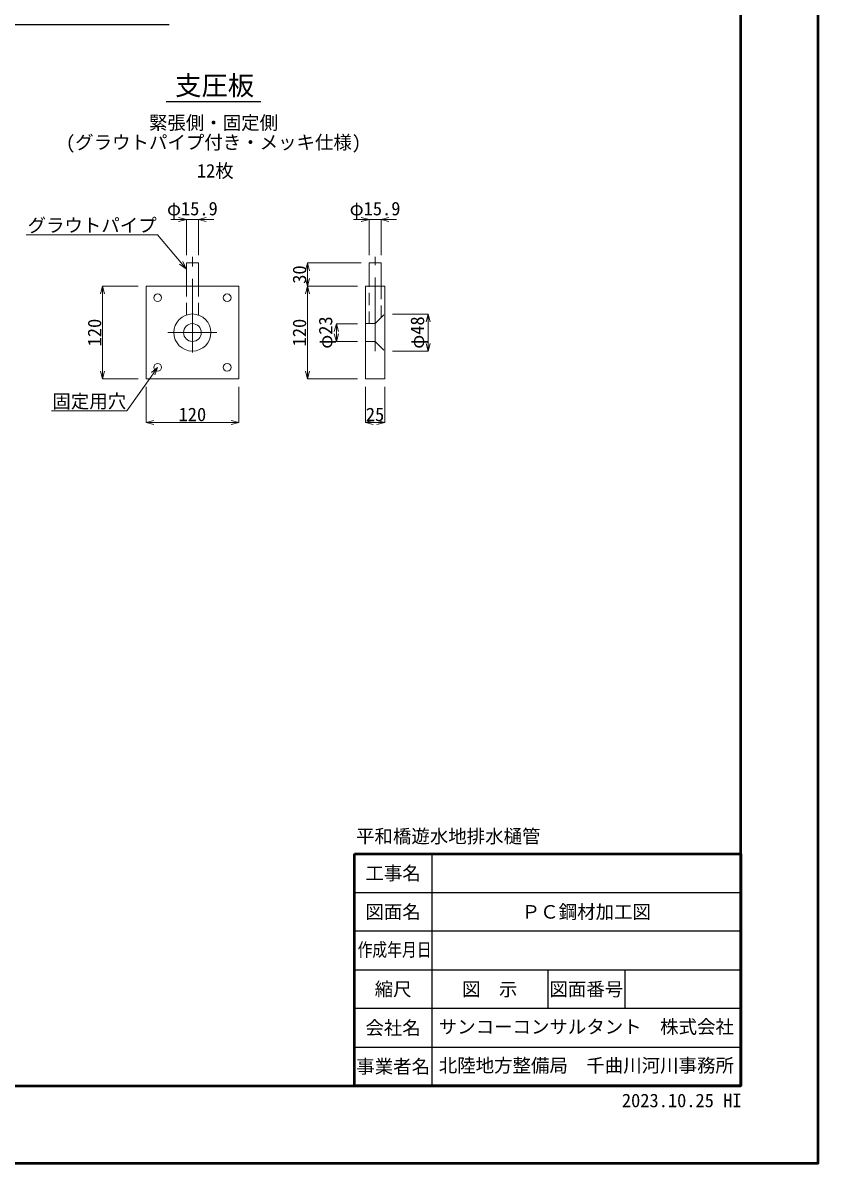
# Model space of a CAD drawing. Header units: millimetres. Extents: x 0 to 84100, y 0 to 59400.
# Drawn here: x 63516 to 84100, y 0 to 29496 of the extents above; entities that cross this region are included whole.
import ezdxf
from ezdxf import colors
from ezdxf.entities.mleader import LeaderData, LeaderLine
from ezdxf.enums import TextEntityAlignment as Align
from ezdxf.math import Vec2, Vec3

# ---------------------------------------------------------------- set-up
doc = ezdxf.new("R2010")
doc.units = ezdxf.units.MM
doc.header["$LTSCALE"] = 100
doc.header["$PDMODE"] = 3
doc.header["$PDSIZE"] = -2
doc.linetypes.add('CENTER2', pattern=[28.575, 19.05, -3.175, 3.175, -3.175])
doc.linetypes.add('HIDDEN2', pattern=[4.7625, 3.175, -1.5875])
doc.layers.get('0').update_dxf_attribs({"lineweight": 9})
doc.layers.add('0タイトル', color=7, linetype='Continuous')
for name, color, linetype, lineweight in [('0中心線', 7, 'CENTER2', 5), ('0寸法', 7, 'Continuous', 5), ('0文字', 41, 'Continuous', 5), ('3PC定着具', 150, 'Continuous', 13), ('D-TTL', 2, 'Continuous', 50), ('D-TTL-FRAM', 7, 'Continuous', 50), ('D-TTL-LINE', 7, 'Continuous', 25), ('D-TTL-TXT', 7, 'Continuous', 25)]:
    doc.layers.add(name, color=color, linetype=linetype, lineweight=lineweight)
doc.styles.add('寸法文字', font='MS Gothic.ttf')
doc.dimstyles.new('1／5', dxfattribs={"dimscale": 100, "dimtxt": 3.5, "dimasz": 2, "dimexe": 0, "dimexo": 2, "dimgap": 0.3, "dimtad": 1, "dimdec": 0, "dimlfac": 0.05, "dimzin": 1, "dimdsep": 46, "dimtxsty": '寸法文字', "dimblk": 'OPEN30', "dimcen": 2.5, "dimclrd": 256, "dimclre": 256, "dimclrt": 256, "dimadec": 0, "dimazin": 0, "dimtfac": 1, "dimtdec": 0, "dimtmove": 0, "dimatfit": 3, "dimldrblk": 'OPEN30', "dimfxl": 1, "dimlwd": -1, "dimlwe": -1, "dimarcsym": 0})

# ---------------------------------------------------------------- blocks, each defined once
blk = doc.blocks.new('_Open30')
at = {"color": 0, "linetype": 'ByBlock', "lineweight": -2}
for p, q in [((-1, 0.27), (0, 0)), ((0, 0), (-1, -0.27)), ((0, 0), (-1, 0))]:
    blk.add_line(p, q, dxfattribs=at)
blk = doc.blocks.new('*D29')
at = {"layer": '0寸法', "transparency": 16777216}
for p, q in [((66505, 22684), (65580, 22684)), ((65580, 22484), (65580, 20484)), ((66505, 20284), (65580, 20284))]:
    blk.add_line(p, q, dxfattribs=at)
at = {"layer": 'Defpoints', "color": 0, "transparency": 16777216}
for p in [(66705, 22684), (65580, 20284), (66705, 20284)]:
    blk.add_point(p, dxfattribs=at)
at = {"layer": '0寸法', "transparency": 16777216, "xscale": 200, "yscale": 200, "zscale": 200}
for p, rotation in [((65580, 22684), 90), ((65580, 20284), 270)]:
    blk.add_blockref('_Open30', p, dxfattribs=dict(at, rotation=rotation))
at = {"layer": '0寸法', "transparency": 16777216, "insert": (65375, 21484), "char_height": 350, "attachment_point": 5, "rotation": 90, "style": '寸法文字'}
blk.add_mtext('120', dxfattribs=at)
blk = doc.blocks.new('*D30')
at = {"layer": '0寸法', "transparency": 16777216}
for p, q in [((66705, 20084), (66705, 19159)), ((69105, 20084), (69105, 19159)), ((66905, 19159), (68905, 19159))]:
    blk.add_line(p, q, dxfattribs=at)
at = {"layer": 'Defpoints', "color": 0, "transparency": 16777216}
for p in [(66705, 20284), (69105, 20284), (69105, 19159)]:
    blk.add_point(p, dxfattribs=at)
at = {"layer": '0寸法', "transparency": 16777216, "xscale": 200, "yscale": 200, "zscale": 200, "rotation": 180}
blk.add_blockref('_Open30', (66705, 19159), dxfattribs=at)
at = {"layer": '0寸法', "transparency": 16777216, "xscale": 200, "yscale": 200, "zscale": 200}
blk.add_blockref('_Open30', (69105, 19159), dxfattribs=at)
at = {"layer": '0寸法', "transparency": 16777216, "insert": (67905, 19364), "char_height": 350, "attachment_point": 5, "style": '寸法文字'}
blk.add_mtext('120', dxfattribs=at)
blk = doc.blocks.new('*D31')
at = {"layer": '0寸法', "transparency": 16777216}
for p, q in [((67549, 24409), (67349, 24409)), ((67749, 23484), (67749, 24409)), ((67749, 24409), (68061, 24409)), ((68061, 23484), (68061, 24409)), ((68261, 24409), (68461, 24409))]:
    blk.add_line(p, q, dxfattribs=at)
at = {"layer": 'Defpoints', "color": 0, "transparency": 16777216}
for p in [(68061, 24409), (67749, 23284), (68061, 23284)]:
    blk.add_point(p, dxfattribs=at)
at = {"layer": '0寸法', "transparency": 16777216, "xscale": 200, "yscale": 200, "zscale": 200}
blk.add_blockref('_Open30', (67749, 24409), dxfattribs=at)
at = {"layer": '0寸法', "transparency": 16777216, "xscale": 200, "yscale": 200, "zscale": 200, "rotation": 180}
blk.add_blockref('_Open30', (68061, 24409), dxfattribs=at)
at = {"layer": '0寸法', "transparency": 16777216, "insert": (67905, 24643), "char_height": 350, "attachment_point": 5, "style": '寸法文字'}
blk.add_mtext('φ15.9', dxfattribs=at)
blk = doc.blocks.new('*D32')
at = {"layer": '0寸法', "transparency": 16777216}
for p, q in [((72276, 24409), (72076, 24409)), ((72476, 23484), (72476, 24409)), ((72476, 24409), (72788, 24409)), ((72788, 23484), (72788, 24409)), ((72988, 24409), (73188, 24409))]:
    blk.add_line(p, q, dxfattribs=at)
at = {"layer": 'Defpoints', "color": 0, "transparency": 16777216}
for p in [(72788, 24409), (72476, 23284), (72788, 23284)]:
    blk.add_point(p, dxfattribs=at)
at = {"layer": '0寸法', "transparency": 16777216, "xscale": 200, "yscale": 200, "zscale": 200}
blk.add_blockref('_Open30', (72476, 24409), dxfattribs=at)
at = {"layer": '0寸法', "transparency": 16777216, "xscale": 200, "yscale": 200, "zscale": 200, "rotation": 180}
blk.add_blockref('_Open30', (72788, 24409), dxfattribs=at)
at = {"layer": '0寸法', "transparency": 16777216, "insert": (72632, 24643), "char_height": 350, "width": 1247.21, "attachment_point": 5, "style": '寸法文字'}
blk.add_mtext('φ15.9', dxfattribs=at)
blk = doc.blocks.new('*D51')
at = {"layer": '0寸法', "transparency": 16777216}
for p, q in [((73082, 21964), (74007, 21964)), ((74007, 21764), (74007, 21204)), ((73082, 21004), (74007, 21004))]:
    blk.add_line(p, q, dxfattribs=at)
at = {"layer": 'Defpoints', "color": 0, "transparency": 16777216}
for p in [(72882, 21964), (72882, 21004), (74007, 21004)]:
    blk.add_point(p, dxfattribs=at)
at = {"layer": '0寸法', "transparency": 16777216, "xscale": 200, "yscale": 200, "zscale": 200}
for p, rotation in [((74007, 21964), 90), ((74007, 21004), 270)]:
    blk.add_blockref('_Open30', p, dxfattribs=dict(at, rotation=rotation))
at = {"layer": '0寸法', "transparency": 16777216, "insert": (73774, 21484), "char_height": 350, "attachment_point": 5, "rotation": 90, "style": '寸法文字'}
blk.add_mtext('φ48', dxfattribs=at)
blk = doc.blocks.new('*D33')
at = {"layer": '0寸法', "transparency": 16777216}
for p, q in [((72182, 21714), (71632, 21714)), ((71632, 21514), (71632, 21454)), ((72182, 21254), (71632, 21254))]:
    blk.add_line(p, q, dxfattribs=at)
at = {"layer": 'Defpoints', "color": 0, "transparency": 16777216}
for p in [(72382, 21714), (71632, 21254), (72382, 21254)]:
    blk.add_point(p, dxfattribs=at)
at = {"layer": '0寸法', "transparency": 16777216, "xscale": 200, "yscale": 200, "zscale": 200}
for p, rotation in [((71632, 21714), 90), ((71632, 21254), 270)]:
    blk.add_blockref('_Open30', p, dxfattribs=dict(at, rotation=rotation))
at = {"layer": '0寸法', "transparency": 16777216, "insert": (71399, 21484), "char_height": 350, "attachment_point": 5, "rotation": 90, "style": '寸法文字'}
blk.add_mtext('φ23', dxfattribs=at)
blk = doc.blocks.new('*D34')
at = {"layer": '0寸法', "transparency": 16777216}
for p, q in [((72182, 22684), (70882, 22684)), ((70882, 20484), (70882, 22484)), ((72182, 20284), (70882, 20284))]:
    blk.add_line(p, q, dxfattribs=at)
at = {"layer": 'Defpoints', "color": 0, "transparency": 16777216}
for p in [(70882, 22684), (72382, 22684), (72382, 20284)]:
    blk.add_point(p, dxfattribs=at)
at = {"layer": '0寸法', "transparency": 16777216, "xscale": 200, "yscale": 200, "zscale": 200}
for p, rotation in [((70882, 22684), 90), ((70882, 20284), 270)]:
    blk.add_blockref('_Open30', p, dxfattribs=dict(at, rotation=rotation))
at = {"layer": '0寸法', "transparency": 16777216, "insert": (70677, 21484), "char_height": 350, "attachment_point": 5, "rotation": 90, "style": '寸法文字'}
blk.add_mtext('120', dxfattribs=at)
blk = doc.blocks.new('*D35')
at = {"layer": '0寸法', "transparency": 16777216}
for p, q in [((72382, 20084), (72382, 19159)), ((72882, 20084), (72882, 19159)), ((72582, 19159), (72682, 19159))]:
    blk.add_line(p, q, dxfattribs=at)
at = {"layer": 'Defpoints', "color": 0, "transparency": 16777216}
for p in [(72382, 20284), (72882, 20284), (72882, 19159)]:
    blk.add_point(p, dxfattribs=at)
at = {"layer": '0寸法', "transparency": 16777216, "xscale": 200, "yscale": 200, "zscale": 200, "rotation": 180}
blk.add_blockref('_Open30', (72382, 19159), dxfattribs=at)
at = {"layer": '0寸法', "transparency": 16777216, "xscale": 200, "yscale": 200, "zscale": 200}
blk.add_blockref('_Open30', (72882, 19159), dxfattribs=at)
at = {"layer": '0寸法', "transparency": 16777216, "insert": (72632, 19364), "char_height": 350, "attachment_point": 5, "style": '寸法文字'}
blk.add_mtext('25', dxfattribs=at)
blk = doc.blocks.new('*D52')
at = {"layer": '0寸法', "transparency": 16777216}
for p, q in [((72276, 23284), (70882, 23284)), ((70882, 22884), (70882, 23084)), ((72182, 22684), (70882, 22684))]:
    blk.add_line(p, q, dxfattribs=at)
at = {"layer": 'Defpoints', "color": 0, "transparency": 16777216}
for p in [(70882, 23284), (72476, 23284), (72382, 22684)]:
    blk.add_point(p, dxfattribs=at)
at = {"layer": '0寸法', "transparency": 16777216, "xscale": 200, "yscale": 200, "zscale": 200}
for p, rotation in [((70882, 23284), 90), ((70882, 22684), 270)]:
    blk.add_blockref('_Open30', p, dxfattribs=dict(at, rotation=rotation))
at = {"layer": '0寸法', "transparency": 16777216, "insert": (70677, 22984), "char_height": 350, "attachment_point": 5, "rotation": 90, "style": '寸法文字'}
blk.add_mtext('30', dxfattribs=at)

msp = doc.modelspace()

# ---------------------------------------------------------------- linework, layer by layer
at = {"layer": '0タイトル'}
for p, q in [((67302.84, 29443.77), (61012.73, 29443.77)), ((67225.13, 27460.71), (69679.32, 27460.71))]:
    msp.add_line(p, q, dxfattribs=at)
at = {"layer": '0中心線'}
for p, q in [((67904.94, 20970.9), (67904.94, 23444.48)), ((72632.29, 21003.48), (72632.29, 23444.48)), ((67271.61, 21484.1), (68538.27, 21484.1))]:
    msp.add_line(p, q, dxfattribs=at)
at = {"layer": '3PC定着具', "linetype": 'HIDDEN2'}
for p, q in [((67748.94, 21938.05), (67748.94, 22684.1)), ((68060.94, 21938.05), (68060.94, 22684.1)), ((72476.29, 21714.1), (72476.29, 22684.1)), ((72788.29, 21870.1), (72788.29, 22684.1)), ((72632.29, 21714.1), (72882.29, 21964.1)), ((72382.29, 21714.1), (72632.29, 21714.1)), ((72382.29, 21254.1), (72632.29, 21254.1)), ((72632.29, 21254.1), (72882.29, 21004.1))]:
    msp.add_line(p, q, dxfattribs=at)
at = {"layer": '3PC定着具'}
for points in [[(68060.94, 22684.1), (68060.94, 23284.1), (67748.94, 23284.1), (67748.94, 22684.1)], [(72788.29, 22684.1), (72788.29, 23284.1), (72476.29, 23284.1), (72476.29, 22684.1)], [(72382.29, 22684.1), (72882.29, 22684.1), (72882.29, 20284.1), (72382.29, 20284.1), (72382.29, 22684.1)]]:
    msp.add_lwpolyline(points, dxfattribs=at)
msp.add_lwpolyline([(66704.94, 22684.1), (66704.94, 20284.1), (69104.94, 20284.1), (69104.94, 22684.1)], close=True, dxfattribs=at)
for centre, radius in [((67004.94, 22384.1), 100), ((68804.94, 22384.1), 100), ((67904.94, 21484.1), 480), ((67904.94, 21484.1), 230), ((67004.94, 20584.1), 100), ((68804.94, 20584.1), 100)]:
    msp.add_circle(centre, radius, dxfattribs=at)
at = {"layer": 'D-TTL'}
for points in [[(0, 0), (84100, 0), (84100, 59400), (0, 59400)], [(2000, 2000), (82100, 2000), (82100, 57400), (2000, 57400)]]:
    msp.add_lwpolyline(points, close=True, dxfattribs=at)
at = {"layer": 'D-TTL-FRAM'}
for p, q in [((72100, 8000), (82100, 8000)), ((72100, 2000), (72100, 8000)), ((82100, 8000), (82100, 2000)), ((82100, 2000), (72100, 2000))]:
    msp.add_line(p, q, dxfattribs=at)
at = {"layer": 'D-TTL-LINE'}
for p, q in [((74100, 8000), (74100, 2000)), ((72100, 7000), (82100, 7000)), ((82100, 6000), (72100, 6000)), ((72100, 5000), (82100, 5000)), ((77100, 5000), (77100, 4000)), ((79100, 5000), (79100, 4000)), ((82100, 4000), (72100, 4000)), ((72100, 3000), (82100, 3000))]:
    msp.add_line(p, q, dxfattribs=at)

# ---------------------------------------------------------------- texts
at = {"layer": '0タイトル', "style": '寸法文字'}
msp.add_text('支圧板', height=500, dxfattribs=at).set_placement((67458.08, 27623.22))
at = {"layer": '0文字', "style": '寸法文字'}
for s, p in [('緊張側・固定側', (68452.22, 26735.43)), ('(グラウトパイプ付き・メッキ仕様)', (68452.22, 26229.76))]:
    msp.add_text(s, height=350, dxfattribs=at).set_placement(p, align=Align.CENTER)
msp.add_text('12枚', height=350, dxfattribs=at).set_placement((68020.52, 25493.9))
at = {"layer": 'D-TTL-TXT', "style": '寸法文字'}
msp.add_text('平和橋遊水地排水樋管', height=350, dxfattribs=at).set_placement((72139.7, 8175.62), align=Align.BOTTOM_LEFT)
for s, p in [('工事名', (73100, 7500)), ('図面名', (73100, 6500)), ('ＰＣ鋼材加工図', (78100, 6500)), ('縮尺', (73100, 4500)), ('図面番号', (78100, 4500)), ('図\u3000示', (75600, 4500)), ('会社名', (73100, 3500)), ('事業者名', (73100, 2500))]:
    msp.add_text(s, height=350, dxfattribs=at).set_placement(p, align=Align.MIDDLE_CENTER)
at = {"layer": 'D-TTL-TXT', "style": '寸法文字', "width": 0.84179}
msp.add_text('作成年月日', height=350, dxfattribs=at).set_placement((72180.65, 5346.83), (74094.97, 5346.83), align=Align.FIT)
at = {"layer": 'D-TTL-TXT', "color": 7, "style": '寸法文字'}
for s, p in [('サンコーコンサルタント\u3000株式会社', (78100, 3528.63)), ('北陸地方整備局  千曲川河川事務所', (78100, 2528.63))]:
    msp.add_text(s, height=350, dxfattribs=at).set_placement(p, align=Align.MIDDLE_CENTER)
at = {"layer": 'Defpoints', "style": '寸法文字'}
msp.add_text('2023.10.25 HI', height=350, dxfattribs=at).set_placement((82115.08, 1447.98), align=Align.RIGHT)

# ---------------------------------------------------------------- dimensions: what is measured, and where the dimension line sits
at = {"layer": '0寸法'}
for base, p1, p2, picture, middle in [((68060.94, 24409.1), (67748.94, 23284.1), (68060.94, 23284.1), '*D31', (67904.94, 24409.1)), ((72788.29, 24409.1), (72476.29, 23284.1), (72788.29, 23284.1), '*D32', (72632.29, 24409.1))]:
    dim = msp.add_linear_dim(base=base, p1=p1, p2=p2, text='φ15.9', dimstyle='1／5', override={"dimdec": 1}, dxfattribs=at)
    dim.commit()
    dim.dimension.update_dxf_attribs({"geometry": picture, "text_midpoint": middle, "dimtype": 160})
for base, p1, p2, picture, middle in [((70882.29, 23284.1), (72382.29, 22684.1), (72476.29, 23284.1), '*D52', (70677.29, 22984.1)), ((65579.94, 20284.1), (66704.94, 22684.1), (66704.94, 20284.1), '*D29', (65374.94, 21484.1)), ((70882.29, 22684.1), (72382.29, 20284.1), (72382.29, 22684.1), '*D34', (70677.29, 21484.1))]:
    dim = msp.add_linear_dim(base=base, p1=p1, p2=p2, angle=90, dimstyle='1／5', dxfattribs=at)
    dim.commit()
    dim.dimension.update_dxf_attribs({"geometry": picture, "text_midpoint": middle})
dim = msp.add_linear_dim(base=(71632.29, 21254.1), p1=(72382.29, 21714.1), p2=(72382.29, 21254.1), angle=90, text='φ<>', dimstyle='1／5', dxfattribs=at)
dim.commit()
dim.dimension.update_dxf_attribs({"geometry": '*D33', "text_midpoint": (71632.29, 21484.1), "dimtype": 160})
dim = msp.add_linear_dim(base=(74007.29, 21004.1), p1=(72882.29, 21964.1), p2=(72882.29, 21004.1), angle=90, text='φ<>', dimstyle='1／5', dxfattribs=at)
dim.commit()
dim.dimension.update_dxf_attribs({"geometry": '*D51', "text_midpoint": (73773.86, 21484.1)})
for base, p1, p2, picture, middle in [((69104.94, 19159.1), (66704.94, 20284.1), (69104.94, 20284.1), '*D30', (67904.94, 19364.1)), ((72882.29, 19159.1), (72382.29, 20284.1), (72882.29, 20284.1), '*D35', (72632.29, 19364.1))]:
    dim = msp.add_linear_dim(base=base, p1=p1, p2=p2, dimstyle='1／5', dxfattribs=at)
    dim.commit()
    dim.dimension.update_dxf_attribs({"geometry": picture, "text_midpoint": middle})

# ---------------------------------------------------------------- leaders
at = {"layer": '0文字'}
ml = msp.add_multileader_mtext('Standard', dxfattribs=at)
ml.set_content('グラウトパイプ', color=256, style='寸法文字')
ml.set_leader_properties(color=256, linetype='ByLayer', lineweight=-1)
ml.set_arrow_properties(name='OPEN30')
ml.build(insert=Vec2(0, 0))
ml.multileader.update_dxf_attribs({"text_left_attachment_type": 6, "text_right_attachment_type": 6, "dogleg_length": 0, "arrow_head_size": 200, "scale": 100})
ctx = ml.context
ctx.base_point, ctx.scale, ctx.char_height, ctx.arrow_head_size, ctx.landing_gap_size, ctx.plane_origin = Vec3(63837.76, 24013.38), 100, 350, 200, 20, Vec3(63430.75, 23343.06)
ctx.left_attachment, ctx.right_attachment, ctx.text_align_type = 6, 6, 2
notes = []
notes.append((ctx, [(1, (1, 1, 0), (67001.11, 24013.38), (-1, 0), 0, [(0, [(67745.94, 23132.5)], 0, [])])]))
ctx.mtext.insert, ctx.mtext.alignment, ctx.mtext.flow_direction = Vec3(66981.11, 24433.38), 3, 5
ml = msp.add_multileader_mtext('Standard', dxfattribs=at)
ml.set_content('固定用穴', color=256, style='寸法文字')
ml.set_leader_properties(color=256, linetype='ByLayer', lineweight=-1)
ml.set_arrow_properties(name='OPEN30')
ml.build(insert=Vec2(0, 0))
ml.multileader.update_dxf_attribs({"text_left_attachment_type": 6, "text_right_attachment_type": 6, "dogleg_length": 0, "arrow_head_size": 200, "scale": 100})
ctx = ml.context
ctx.base_point, ctx.scale, ctx.char_height, ctx.arrow_head_size, ctx.landing_gap_size, ctx.plane_origin = Vec3(64421.5, 19462.22), 100, 350, 200, 20, Vec3(64014.49, 18791.89)
ctx.left_attachment, ctx.right_attachment, ctx.text_align_type = 6, 6, 2
notes.append((ctx, [(1, (1, 1, 0), (66211.5, 19462.22), (-1, 0), 0, [(0, [(67004.94, 20584.1)], 0, [])])]))
ctx.mtext.insert, ctx.mtext.alignment, ctx.mtext.flow_direction = Vec3(66191.5, 19882.22), 3, 5
for ctx, leaders in notes:
    for number, flags, end, landing, length, lines in leaders:
        leader = LeaderData()
        leader.index, (leader.has_last_leader_line, leader.has_dogleg_vector, leader.attachment_direction) = number, flags
        leader.last_leader_point, leader.dogleg_vector, leader.dogleg_length = Vec3(end), Vec3(landing), length
        for number, points, colour, breaks in lines:
            line = LeaderLine()
            line.index, line.vertices, line.color, line.breaks = number, Vec3.list(points), colors.encode_raw_color(colour), breaks
            leader.lines.append(line)
        ctx.leaders.append(leader)

doc.saveas('drawing.dxf')
